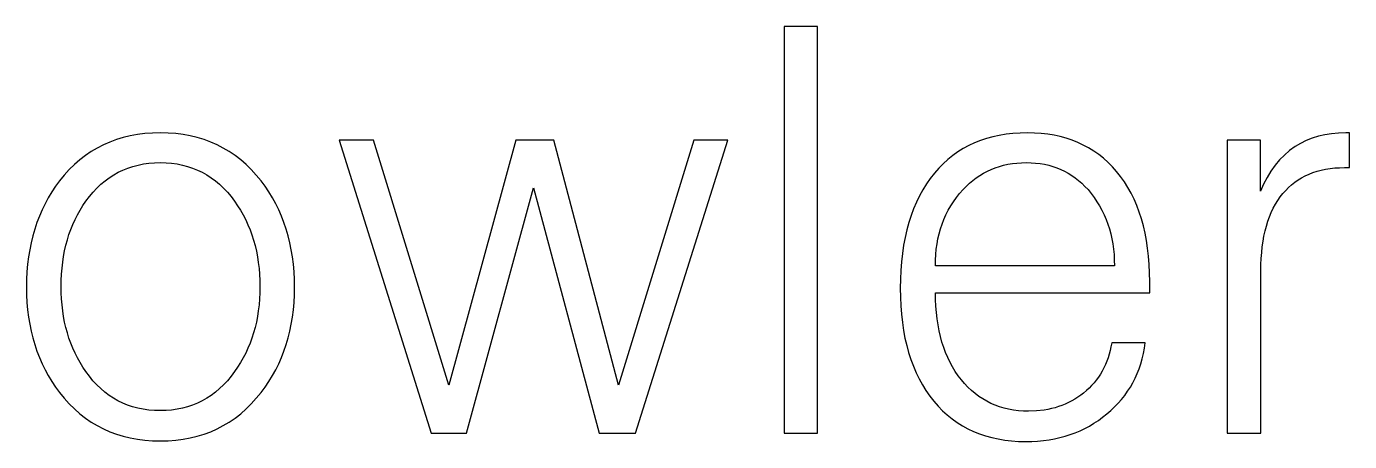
# Model space of a CAD drawing. Header units: millimetres. Extents: x 17 to 658, y 14 to 591.
# Drawn here: x 307.1 to 372.3, y 570 to 590.4 of the extents above; entities that cross this region are included whole.
import ezdxf

# ---------------------------------------------------------------- set-up
doc = ezdxf.new("R2010")
doc.units = ezdxf.units.MM

msp = doc.modelspace()

# ---------------------------------------------------------------- linework, layer by layer
at = {"flags": 128}
for points in [[(344.418925, 570.364724), (346.072042, 570.364724), (346.072042, 590.364724), (344.418925, 590.364724), (344.418925, 570.364724)], [(313.714318, 585.134372), (313.329727, 585.125162), (312.955087, 585.097533), (312.590398, 585.051483), (312.235659, 584.987014), (311.890872, 584.904126), (311.556035, 584.802817), (311.23115, 584.683089), (310.916215, 584.544941), (310.611231, 584.388374), (310.316198, 584.213386), (310.031116, 584.019979), (309.755985, 583.808153), (309.490804, 583.577906), (309.235575, 583.32924), (308.990296, 583.062154), (308.754968, 582.776649), (308.558068, 582.505328), (308.373871, 582.226598), (308.202377, 581.940457), (308.043586, 581.646906), (307.897499, 581.345945), (307.764115, 581.037573), (307.643434, 580.721792), (307.535456, 580.3986), (307.440182, 580.067998), (307.357611, 579.729985), (307.287743, 579.384563), (307.230578, 579.03173), (307.186117, 578.671487), (307.154359, 578.303834), (307.135304, 577.92877), (307.128952, 577.546296), (307.135304, 577.16721), (307.154359, 576.795534), (307.186117, 576.431268), (307.230578, 576.074413), (307.287743, 575.724968), (307.357611, 575.382932), (307.440182, 575.048308), (307.535456, 574.721093), (307.643434, 574.401289), (307.764115, 574.088895), (307.897499, 573.783911), (308.043586, 573.486337), (308.202377, 573.196173), (308.373871, 572.91342), (308.558068, 572.638077), (308.754968, 572.370145), (308.990296, 572.081357), (309.235575, 571.811201), (309.490804, 571.559677), (309.755985, 571.326784), (310.031116, 571.112523), (310.316198, 570.916893), (310.611231, 570.739894), (310.916215, 570.581527), (311.23115, 570.441791), (311.556035, 570.320687), (311.890872, 570.218214), (312.235659, 570.134372), (312.590398, 570.069162), (312.955087, 570.022584), (313.329727, 569.994636), (313.714318, 569.985321), (314.098909, 569.994636), (314.473549, 570.022584), (314.838238, 570.069162), (315.192977, 570.134372), (315.537764, 570.218214), (315.8726, 570.320687), (316.197486, 570.441791), (316.512421, 570.581527), (316.817405, 570.739894), (317.112438, 570.916893), (317.39752, 571.112523), (317.672651, 571.326784), (317.937832, 571.559677), (318.193061, 571.811201), (318.43834, 572.081357), (318.673668, 572.370145), (318.87385, 572.638077), (319.061117, 572.91342), (319.235469, 573.196173), (319.396906, 573.486337), (319.545428, 573.783911), (319.681035, 574.088895), (319.803728, 574.401289), (319.913505, 574.721093), (320.010367, 575.048308), (320.094315, 575.382932), (320.165347, 575.724968), (320.223464, 576.074413), (320.268667, 576.431268), (320.300954, 576.795534), (320.320327, 577.16721), (320.326784, 577.546296), (320.320327, 577.92877), (320.300954, 578.303834), (320.268667, 578.671487), (320.223464, 579.03173), (320.165347, 579.384563), (320.094315, 579.729985), (320.010367, 580.067998), (319.913505, 580.3986), (319.803728, 580.721792), (319.681035, 581.037573), (319.545428, 581.345945), (319.396906, 581.646906), (319.235469, 581.940457), (319.061117, 582.226598), (318.87385, 582.505328), (318.673668, 582.776649), (318.43834, 583.062154), (318.193061, 583.32924), (317.937832, 583.577906), (317.672651, 583.808153), (317.39752, 584.019979), (317.112438, 584.213386), (316.817405, 584.388374), (316.512421, 584.544941), (316.197486, 584.683089), (315.8726, 584.802817), (315.537764, 584.904126), (315.192977, 584.987014), (314.838238, 585.051483), (314.473549, 585.097533), (314.098909, 585.125162), (313.714318, 585.134372)], [(351.8715, 577.275294), (362.413505, 577.275294), (362.413505, 577.817299), (362.407153, 578.244975), (362.388098, 578.660795), (362.35634, 579.064758), (362.311879, 579.456865), (362.254714, 579.837116), (362.184846, 580.20551), (362.102275, 580.562048), (362.007001, 580.90673), (361.899023, 581.239555), (361.778342, 581.560524), (361.644958, 581.869636), (361.498871, 582.166893), (361.34008, 582.452292), (361.168586, 582.725836), (360.984389, 582.987523), (360.787489, 583.237353), (360.579791, 583.46707), (360.3632, 583.681967), (360.137717, 583.882043), (359.903342, 584.067299), (359.660075, 584.237734), (359.407916, 584.393349), (359.146864, 584.534144), (358.87692, 584.660117), (358.598083, 584.771271), (358.310355, 584.867604), (358.013734, 584.949116), (357.70822, 585.015808), (357.393815, 585.06768), (357.070517, 585.104731), (356.738327, 585.126962), (356.397245, 585.134372), (356.036367, 585.126644), (355.685439, 585.103461), (355.344463, 585.064822), (355.013437, 585.010727), (354.692363, 584.941177), (354.381239, 584.856171), (354.080066, 584.755709), (353.788844, 584.639792), (353.507573, 584.508419), (353.236252, 584.361591), (352.974883, 584.199307), (352.723464, 584.021567), (352.481997, 583.828372), (352.25048, 583.619721), (352.028914, 583.395615), (351.817299, 583.156052), (351.613835, 582.895742), (351.423498, 582.622939), (351.246288, 582.337645), (351.082204, 582.03986), (350.931247, 581.729583), (350.793417, 581.406815), (350.668713, 581.071555), (350.557136, 580.723803), (350.458686, 580.36356), (350.373363, 579.990825), (350.301166, 579.605599), (350.242096, 579.207882), (350.196152, 578.797672), (350.163336, 578.374972), (350.143646, 577.93978), (350.137082, 577.492096), (350.14354, 577.054363), (350.162912, 576.628698), (350.1952, 576.215101), (350.240402, 575.813573), (350.298519, 575.424112), (350.369552, 575.04672), (350.453499, 574.681395), (350.550361, 574.328139), (350.660139, 573.986951), (350.782831, 573.657831), (350.918438, 573.340779), (351.06696, 573.035795), (351.228397, 572.742879), (351.40275, 572.462031), (351.590017, 572.193252), (351.790199, 571.93654), (352.001602, 571.696978), (352.222533, 571.472871), (352.452991, 571.264221), (352.692977, 571.071025), (352.94249, 570.893286), (353.20153, 570.731002), (353.470098, 570.584173), (353.748193, 570.4528), (354.035816, 570.336883), (354.332966, 570.236422), (354.639644, 570.151416), (354.955849, 570.081865), (355.281582, 570.027771), (355.616842, 569.989132), (355.961629, 569.965948), (356.315944, 569.95822), (356.610977, 569.963513), (356.89987, 569.979393), (357.182623, 570.005858), (357.459237, 570.042909), (357.72971, 570.090546), (357.994044, 570.148769), (358.252237, 570.217578), (358.504291, 570.296974), (358.750205, 570.386955), (358.989979, 570.487523), (359.223613, 570.598676), (359.451107, 570.720416), (359.672461, 570.852741), (359.887675, 570.995653), (360.096749, 571.14915), (360.299684, 571.313234), (360.497643, 571.482505), (360.685016, 571.658339), (360.861803, 571.840737), (361.028004, 572.029697), (361.183618, 572.225222), (361.328647, 572.427309), (361.46309, 572.63596), (361.586947, 572.851174), (361.700217, 573.072952), (361.802902, 573.301293), (361.895001, 573.536197), (361.976513, 573.777665), (362.04744, 574.025696), (362.10778, 574.28029), (362.157534, 574.541448), (362.196703, 574.809169), (360.543586, 574.809169), (360.509605, 574.618514), (360.468637, 574.432729), (360.420682, 574.251814), (360.365741, 574.075768), (360.303812, 573.904592), (360.234897, 573.738285), (360.158995, 573.576848), (360.076107, 573.42028), (359.986231, 573.268582), (359.889369, 573.121754), (359.78552, 572.979795), (359.674684, 572.842706), (359.556861, 572.710486), (359.432052, 572.583136), (359.300255, 572.460655), (359.161472, 572.343044), (359.020678, 572.234749), (358.876073, 572.133441), (358.727656, 572.039119), (358.575429, 571.951784), (358.419391, 571.871436), (358.259542, 571.798075), (358.095881, 571.7317), (357.92841, 571.672313), (357.757128, 571.619912), (357.582035, 571.574498), (357.403131, 571.53607), (357.220416, 571.50463), (356.843552, 571.462709), (356.451445, 571.448735), (356.197169, 571.454769), (355.949243, 571.472871), (355.70767, 571.503042), (355.472448, 571.54528), (355.243578, 571.599586), (355.021059, 571.665961), (354.804892, 571.744404), (354.595077, 571.834914), (354.391613, 571.937493), (354.194501, 572.05214), (354.00374, 572.178855), (353.819332, 572.317638), (353.641274, 572.468489), (353.469569, 572.631408), (353.304215, 572.806395), (353.145212, 572.993451), (352.990974, 573.194374), (352.846686, 573.404189), (352.712349, 573.622897), (352.587963, 573.850497), (352.473528, 574.086989), (352.369044, 574.332374), (352.27451, 574.58665), (352.189928, 574.849819), (352.115296, 575.121881), (352.050615, 575.402834), (351.995886, 575.69268), (351.951107, 575.991418), (351.916279, 576.299049), (351.891401, 576.615571), (351.876475, 576.940986), (351.8715, 577.275294)], [(366.234643, 570.364724), (367.88776, 570.364724), (367.88776, 578.359304), (367.891994, 578.6663), (367.904697, 578.963979), (367.925869, 579.252343), (367.95551, 579.531391), (367.99362, 579.801124), (368.040199, 580.06154), (368.095246, 580.312641), (368.158762, 580.554426), (368.230748, 580.786896), (368.311201, 581.01005), (368.400124, 581.223888), (368.497516, 581.42841), (368.603376, 581.623617), (368.717706, 581.809508), (368.840504, 581.986083), (368.971771, 582.153342), (369.107484, 582.307581), (369.250395, 582.451869), (369.400505, 582.586206), (369.557814, 582.710592), (369.722321, 582.825027), (369.894027, 582.929511), (370.072931, 583.024044), (370.259033, 583.108627), (370.452335, 583.183259), (370.652834, 583.247939), (370.860532, 583.302669), (371.075429, 583.347448), (371.297524, 583.382276), (371.526818, 583.407153), (371.76331, 583.42208), (372.007001, 583.427055), (372.250903, 583.427055), (372.250903, 585.134372), (372.061201, 585.134372), (371.708051, 585.123786), (371.366757, 585.092028), (371.037319, 585.039098), (370.719738, 584.964995), (370.414013, 584.869721), (370.120145, 584.753275), (369.838132, 584.615656), (369.567977, 584.456865), (369.298244, 584.262506), (369.044603, 584.04528), (368.807052, 583.805189), (368.585592, 583.542231), (368.380222, 583.256408), (368.190944, 582.947719), (368.017756, 582.616164), (367.860659, 582.261743), (367.860659, 584.782069), (366.234643, 584.782069), (366.234643, 570.364724)], [(327.047651, 570.364724), (328.782069, 570.364724), (332.088302, 582.424345), (335.313234, 570.364724), (337.101852, 570.364724), (341.654697, 584.782069), (339.974481, 584.782069), (336.261743, 572.722448), (333.091012, 584.782069), (331.221093, 584.782069), (327.91486, 572.722448), (324.202123, 584.782069), (322.521906, 584.782069), (327.047651, 570.364724)], [(313.714318, 583.670958), (313.998553, 583.663547), (314.275378, 583.641317), (314.544793, 583.604265), (314.806798, 583.552394), (315.061392, 583.485702), (315.308576, 583.404189), (315.54835, 583.307856), (315.780714, 583.196703), (316.005667, 583.070729), (316.22321, 582.929935), (316.433343, 582.77432), (316.636066, 582.603884), (316.831378, 582.418629), (317.019281, 582.218552), (317.199773, 582.003656), (317.372855, 581.773939), (317.523812, 581.554278), (317.665029, 581.328901), (317.796508, 581.097808), (317.918248, 580.860998), (318.030248, 580.618472), (318.132509, 580.370229), (318.225031, 580.11627), (318.307814, 579.856594), (318.380858, 579.591202), (318.444162, 579.320094), (318.497728, 579.043269), (318.541554, 578.760727), (318.575641, 578.472469), (318.599989, 578.178495), (318.614597, 577.878804), (318.619467, 577.573397), (318.614597, 577.268095), (318.599989, 576.968722), (318.575641, 576.675277), (318.541554, 576.38776), (318.497728, 576.106171), (318.444162, 575.83051), (318.380858, 575.560778), (318.307814, 575.296974), (318.225031, 575.039098), (318.132509, 574.78715), (318.030248, 574.54113), (317.918248, 574.301039), (317.796508, 574.066876), (317.665029, 573.83864), (317.523812, 573.616334), (317.372855, 573.399955), (317.199773, 573.166956), (317.019281, 572.948989), (316.831378, 572.746055), (316.636066, 572.558153), (316.433343, 572.385283), (316.22321, 572.227445), (316.005667, 572.084639), (315.780714, 571.956865), (315.54835, 571.844124), (315.308576, 571.746415), (315.061392, 571.663738), (314.806798, 571.596093), (314.544793, 571.54348), (314.275378, 571.5059), (313.998553, 571.483352), (313.714318, 571.475836), (313.426907, 571.483352), (313.147329, 571.5059), (312.875586, 571.54348), (312.611676, 571.596093), (312.355599, 571.663738), (312.107357, 571.746415), (311.866948, 571.844124), (311.634372, 571.956865), (311.40963, 572.084639), (311.192722, 572.227445), (310.983648, 572.385283), (310.782407, 572.558153), (310.589, 572.746055), (310.403427, 572.948989), (310.225687, 573.166956), (310.055781, 573.399955), (309.908106, 573.616334), (309.769958, 573.83864), (309.641338, 574.066876), (309.522245, 574.301039), (309.412679, 574.54113), (309.312641, 574.78715), (309.22213, 575.039098), (309.141147, 575.296974), (309.069691, 575.560778), (309.007763, 575.83051), (308.955362, 576.106171), (308.912489, 576.38776), (308.879143, 576.675277), (308.855324, 576.968722), (308.841033, 577.268095), (308.836269, 577.573397), (308.841033, 577.88198), (308.855324, 578.184423), (308.879143, 578.480726), (308.912489, 578.77089), (308.955362, 579.054913), (309.007763, 579.332797), (309.069691, 579.604541), (309.141147, 579.870145), (309.22213, 580.129608), (309.312641, 580.382932), (309.412679, 580.630117), (309.522245, 580.871161), (309.641338, 581.106065), (309.769958, 581.334829), (309.908106, 581.557454), (310.055781, 581.773939), (310.228863, 582.003656), (310.409355, 582.218552), (310.597258, 582.418629), (310.79257, 582.603884), (310.995293, 582.77432), (311.205426, 582.929935), (311.422969, 583.070729), (311.647922, 583.196703), (311.880286, 583.307856), (312.12006, 583.404189), (312.367244, 583.485702), (312.621838, 583.552394), (312.883843, 583.604265), (313.153258, 583.641317), (313.430083, 583.663547), (313.714318, 583.670958)], [(351.8715, 578.603207), (351.873617, 578.878232), (351.886743, 579.147753), (351.91088, 579.411769), (351.946025, 579.67028), (351.99218, 579.923286), (352.049345, 580.170788), (352.117519, 580.412785), (352.196703, 580.649277), (352.286896, 580.880265), (352.388098, 581.105748), (352.500311, 581.325725), (352.623532, 581.540199), (352.757763, 581.749167), (352.903004, 581.952631), (353.059254, 582.15059), (353.226513, 582.343044), (353.381599, 582.503846), (353.541977, 582.654274), (353.707649, 582.794327), (353.878613, 582.924006), (354.054871, 583.043311), (354.236422, 583.152241), (354.423265, 583.250797), (354.615402, 583.338979), (354.812832, 583.416787), (355.015554, 583.48422), (355.22357, 583.541279), (355.436879, 583.587963), (355.655481, 583.624273), (355.879376, 583.650209), (356.108563, 583.66577), (356.343044, 583.670958), (356.574032, 583.66577), (356.799514, 583.650209), (357.019492, 583.624273), (357.233966, 583.587963), (357.442934, 583.541279), (357.646398, 583.48422), (357.844357, 583.416787), (358.036811, 583.338979), (358.223761, 583.250797), (358.405206, 583.152241), (358.581146, 583.043311), (358.751581, 582.924006), (358.916511, 582.794327), (359.075937, 582.654274), (359.229858, 582.503846), (359.378275, 582.343044), (359.535795, 582.15059), (359.683153, 581.952631), (359.820348, 581.749167), (359.94738, 581.540199), (360.06425, 581.325725), (360.170958, 581.105748), (360.267502, 580.880265), (360.353884, 580.649277), (360.430104, 580.412785), (360.496161, 580.170788), (360.552055, 579.923286), (360.597787, 579.67028), (360.633356, 579.411769), (360.658762, 579.147753), (360.674006, 578.878232), (360.679088, 578.603207), (351.8715, 578.603207)]]:
    msp.add_lwpolyline(points, dxfattribs=at)

doc.saveas('drawing.dxf')
